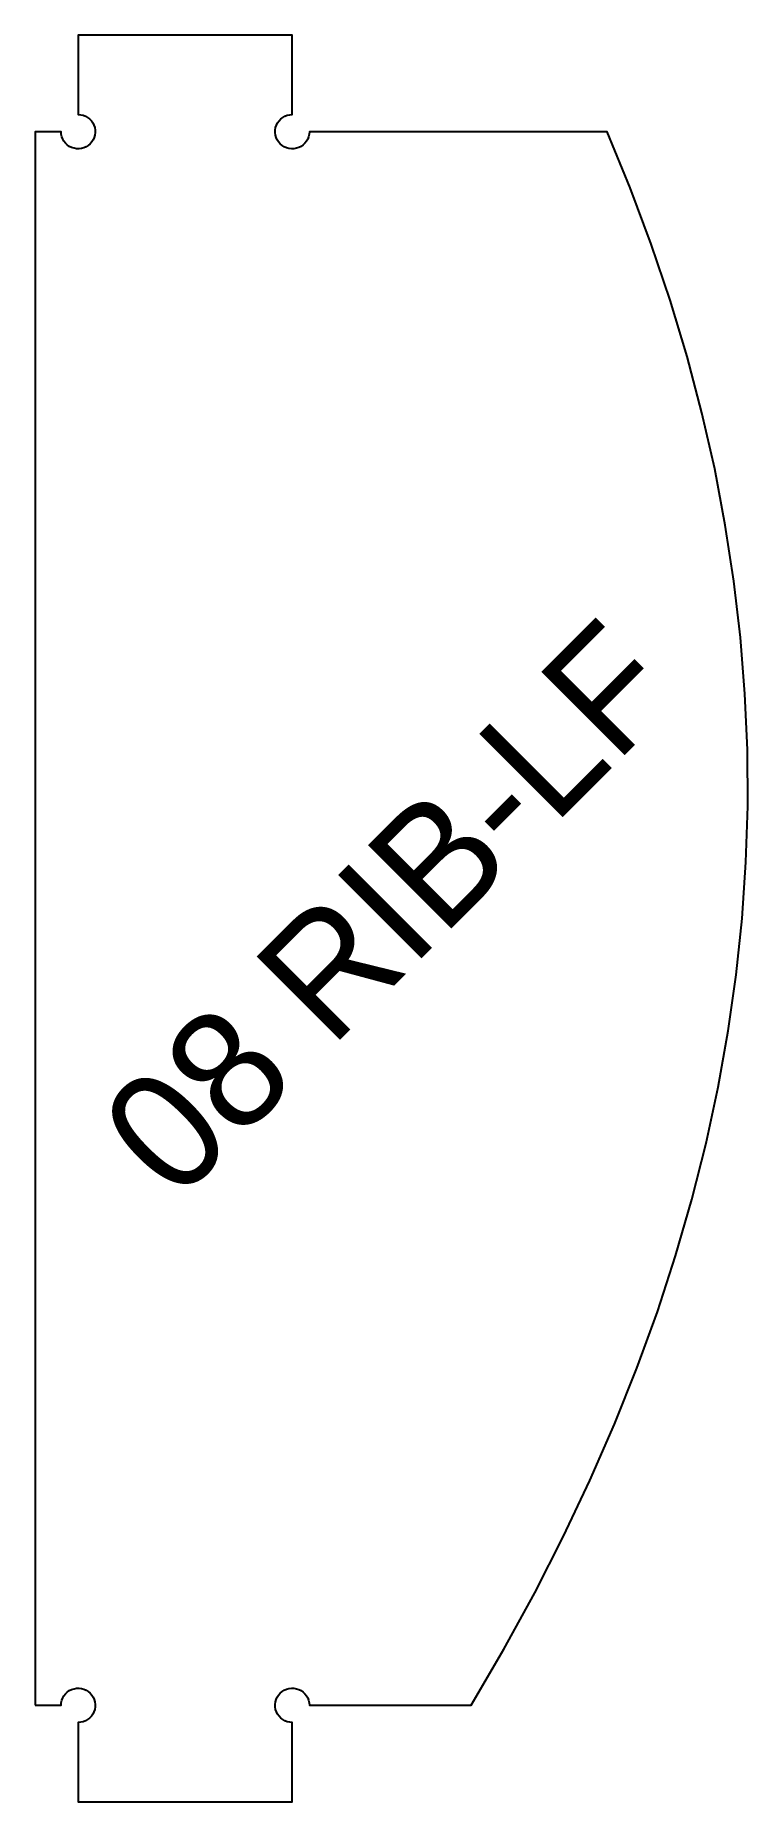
# Model space of a CAD drawing. Header units: millimetres. Extents: x 0 to 133, y 0 to 330.
import ezdxf
from ezdxf.enums import TextEntityAlignment as Align

# ---------------------------------------------------------------- set-up
doc = ezdxf.new("R2010")
doc.units = ezdxf.units.MM
doc.layers.add('CUT', color=1, linetype='Continuous')
doc.layers.add('ENGRAVE-LABEL', color=3, linetype='Continuous')

msp = doc.modelspace()

# ---------------------------------------------------------------- linework, layer by layer
at = {"layer": 'CUT'}
msp.add_lwpolyline([(0, 18), (4.8, 18, -2.414214), (8, 14.8), (8, 0), (48, 0), (48, 14.8, -2.414214), (51.2, 18), (81.42, 18), (87.55, 28.5), (93.3, 39), (98.65, 49.5), (103.63, 60), (108.21, 70.5), (112.41, 81), (116.22, 91.5), (119.64, 102), (122.68, 112.5), (125.33, 123), (127.59, 133.5), (129.47, 144), (130.95, 154.5), (132.06, 165), (132.77, 175.5), (133.1, 186), (133.04, 196.5), (132.59, 207), (131.75, 217.5), (130.53, 228), (128.92, 238.5), (126.93, 249), (124.54, 259.5), (121.77, 270), (118.61, 280.5), (115.07, 291), (111.14, 301.5), (106.82, 312), (51.2, 312, -2.414214), (48, 315.2), (48, 330), (8, 330), (8, 315.2, -2.414214), (4.8, 312), (0, 312)], format="xyb", close=True, dxfattribs=at)

# ---------------------------------------------------------------- texts
at = {"layer": 'ENGRAVE-LABEL'}
msp.add_text('08 RIB-LF', height=22, rotation=45, dxfattribs=at).set_placement((65.92, 166.89), align=Align.MIDDLE_CENTER)

doc.saveas('drawing.dxf')
